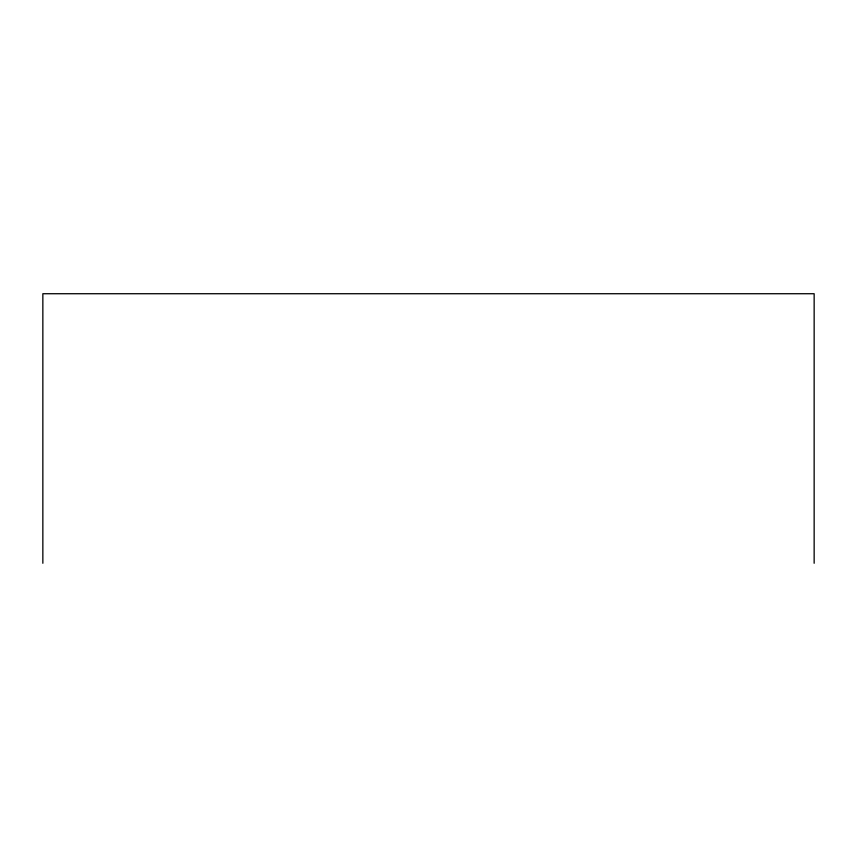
<?xml version="1.0" encoding="UTF-8"?>
<svg xmlns="http://www.w3.org/2000/svg" width="857" height="857" viewBox="0 0 857 857"><rect width="100%" height="100%" fill="white"/><g stroke="black" fill="none" stroke-linecap="round" stroke-linejoin="round"><path stroke-width="1.29" d="M814.15 563.274L814.15 293.726L42.85 293.726L42.85 563.274"/></g></svg>
